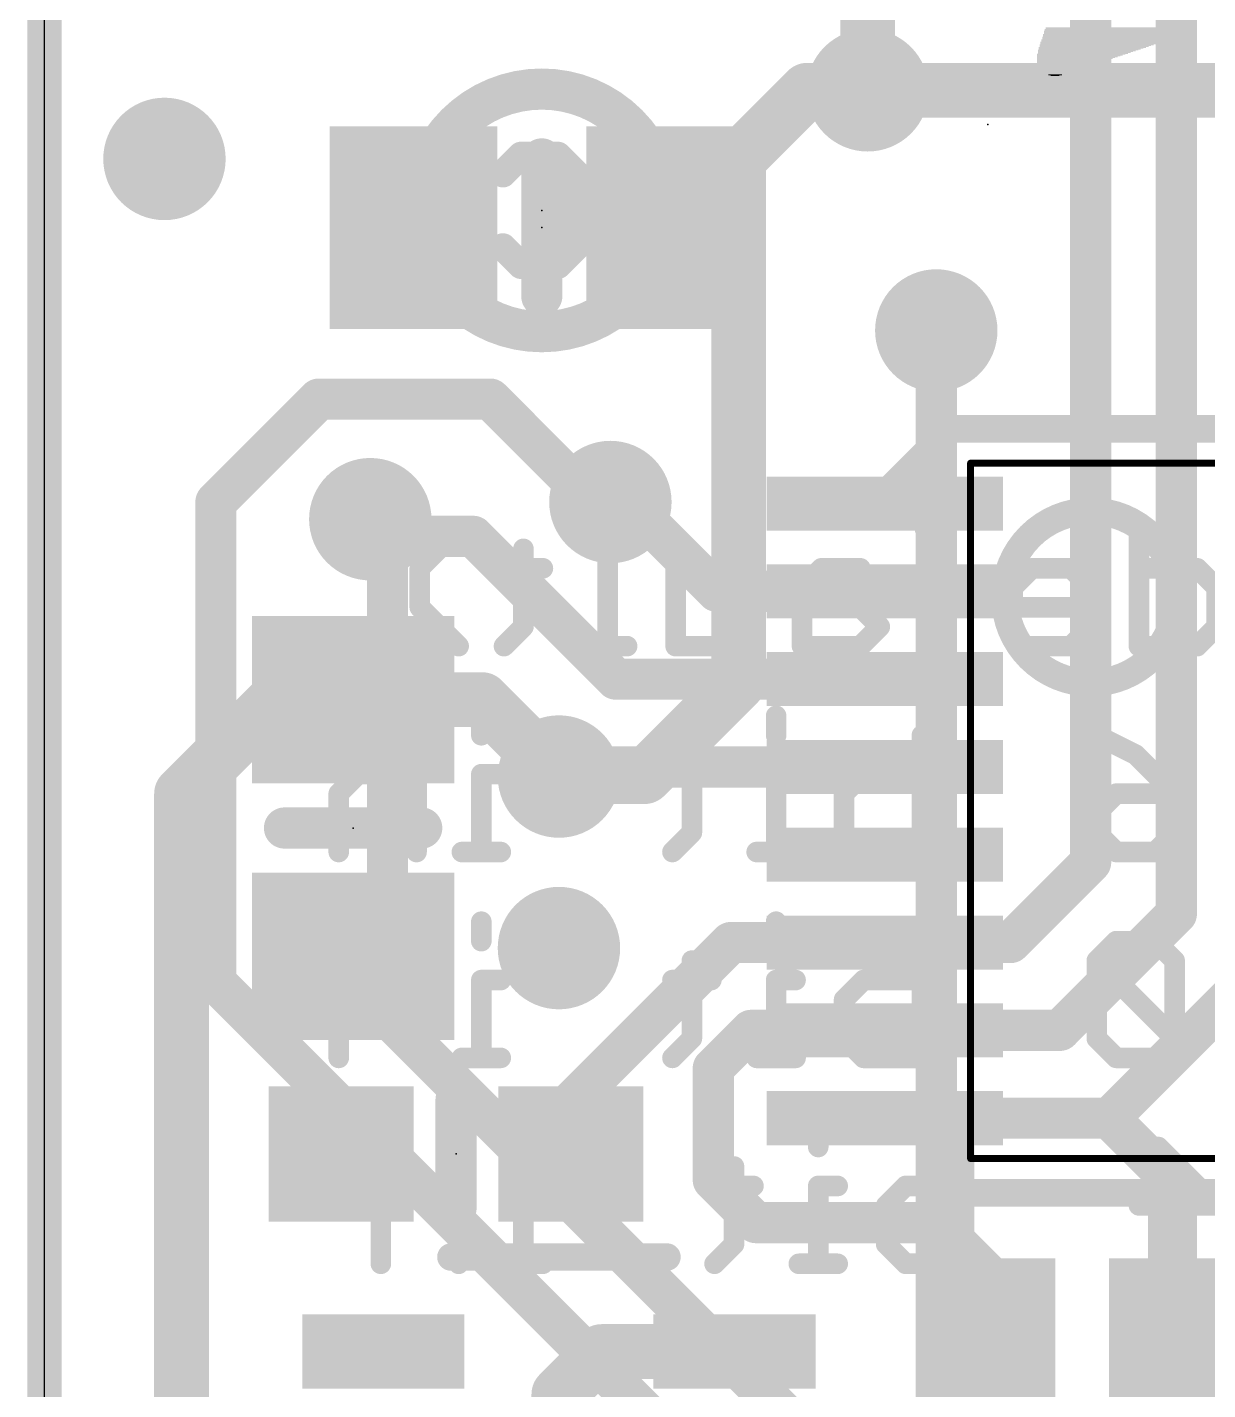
# Model space of a CAD drawing. Extents: x -0.1 to 38.3, y -0.1 to 25.5.
# Drawn here: x -0.13 to 8.61, y 8.92 to 19.01 of the extents above; entities that cross this region are included whole.
import ezdxf

# ---------------------------------------------------------------- set-up
doc = ezdxf.new("R2010")
doc.units = 0
for name, color, linetype in [('1', 12, 'CONTINUOUS'), ('16', 132, 'CONTINUOUS'), ('18', 110, 'CONTINUOUS'), ('20', 53, 'CONTINUOUS'), ('21', 40, 'CONTINUOUS'), ('22', 6, 'CONTINUOUS'), ('23', 53, 'CONTINUOUS'), ('24', 53, 'CONTINUOUS')]:
    doc.layers.add(name, color=color, linetype=linetype)

# ---------------------------------------------------------------- blocks, each defined once
blk = doc.blocks.new('RECT')
blk.add_solid([(-0.5, -0.5), (0.5, -0.5), (-0.5, 0.5), (0.5, 0.5)])
blk = doc.blocks.new('ROUNDV')
at = {"const_width": 0.5}
blk.add_lwpolyline([(0, -0.25, 1), (0, 0.25, 1), (0, -0.25)], format="xyb", dxfattribs=at)

msp = doc.modelspace()

# ---------------------------------------------------------------- linework, layer by layer
at = {"layer": '1'}
for points, const_width in [([(0, 0), (0, 25.4)], 0.254), ([(7.747, 12.827), (7.747, 20.447)], 0.3048), ([(6.096, 20.127), (6.096, 18.542)], 0.4064), ([(8.382, 12.446), (8.382, 19.812)], 0.3048), ([(4.633, 17.526), (5.649, 18.542)], 0.4064), ([(5.649, 18.542), (6.096, 18.542)], 0.4064), ([(6.604, 15.863), (6.604, 16.764)], 0.3048), ([(6.224, 15.483), (6.604, 15.863)], 0.3048), ([(4.318, 15.494), (4.191, 15.494)], 0.3048), ([(4.979, 14.833), (4.318, 15.494)], 0.3048), ([(2.54, 15.24), (2.413, 15.367)], 0.3048), ([(3.175, 15.24), (2.54, 15.24)], 0.3048), ([(3.175, 15.24), (4.232, 14.183)], 0.3048), ([(6.224, 14.833), (4.979, 14.833)], 0.3048), ([(6.224, 14.183), (4.232, 14.183)], 0.3048), ([(1.016, 13.335), (1.712, 14.031)], 0.4064), ([(1.712, 14.031), (2.286, 14.031)], 0.4064), ([(2.286, 14.031), (3.241, 14.031)], 0.4064), ([(3.241, 14.031), (3.81, 13.462)], 0.4064), ([(6.224, 13.533), (3.627, 13.533)], 0.3048), ([(1.016, 8.128), (1.016, 13.335)], 0.4064), ([(7.153, 12.233), (7.747, 12.827)], 0.3048), ([(7.519, 11.583), (8.382, 12.446)], 0.3048), ([(5.082, 12.233), (3.898, 11.049)], 0.3048), ([(6.224, 12.233), (5.082, 12.233)], 0.3048), ([(6.224, 12.233), (7.153, 12.233)], 0.3048), ([(7.885, 10.933), (9.017, 12.065)], 0.3048), ([(5.233, 11.583), (4.953, 11.303)], 0.3048), ([(6.224, 11.583), (5.233, 11.583)], 0.3048), ([(6.224, 11.583), (7.519, 11.583)], 0.3048), ([(4.953, 11.303), (4.953, 10.475)], 0.3048), ([(3.898, 11.049), (3.898, 10.668)], 0.3048), ([(6.224, 10.933), (7.885, 10.933)], 0.3048), ([(8.382, 10.436), (7.885, 10.933)], 0.3048), ([(4.953, 10.475), (5.268, 10.16)], 0.3048), ([(8.382, 9.359), (8.382, 10.436)], 0.3048), ([(5.268, 10.16), (6.604, 10.16)], 0.3048), ([(6.604, 10.16), (6.985, 9.779)], 0.3048), ([(6.985, 9.779), (6.985, 9.359)], 0.3048), ([(4.125, 9.205), (3.81, 8.89)], 0.4064), ([(5.1101, 9.205), (4.125, 9.205)], 0.4064), ([(3.81, 8.89), (3.81, 7.747)], 0.4064)]:
    msp.add_lwpolyline(points, dxfattribs=dict(at, const_width=const_width))
for points, const_width in [([(5.649, 18.6436, 1), (5.649, 18.4404)], 0.2032), ([(5.7208, 18.4702, 1), (5.5772, 18.6138)], 0.2032), ([(6.096, 18.4404, 1), (6.096, 18.6436)], 0.2032), ([(5.9944, 18.542, 1), (6.1976, 18.542)], 0.2032), ([(4.5612, 17.5978, 1), (4.7048, 17.4542)], 0.2032), ([(6.6802, 16.764, 1), (6.5278, 16.764)], 0.1524), ([(6.5278, 15.863, 1), (6.6802, 15.863)], 0.1524), ([(6.6579, 15.8091, 1), (6.5501, 15.9169)], 0.1524), ([(4.191, 15.5702, 1), (4.191, 15.4178)], 0.1524), ([(4.3719, 15.5479, 1), (4.2641, 15.4401)], 0.1524), ([(4.318, 15.4178, 1), (4.318, 15.5702)], 0.1524), ([(6.1701, 15.5369, 1), (6.2779, 15.4291)], 0.1524), ([(2.4669, 15.4209, 1), (2.3591, 15.3131)], 0.1524), ([(2.54, 15.3162, 1), (2.54, 15.1638)], 0.1524), ([(2.4861, 15.1861, 1), (2.5939, 15.2939)], 0.1524), ([(3.2289, 15.2939, 1), (3.1211, 15.1861)], 0.1524), ([(3.175, 15.1638, 1), (3.175, 15.3162)], 0.1524), ([(4.979, 14.9092, 1), (4.979, 14.7568)], 0.1524), ([(4.9251, 14.7791, 1), (5.0329, 14.8869)], 0.1524), ([(6.224, 14.7568, 1), (6.224, 14.9092)], 0.1524), ([(4.232, 14.2592, 1), (4.232, 14.1068)], 0.1524), ([(6.224, 14.1068, 1), (6.224, 14.2592)], 0.1524), ([(1.712, 14.1326, 1), (1.712, 13.9294)], 0.2032), ([(1.7838, 13.9592, 1), (1.6402, 14.1028)], 0.2032), ([(2.286, 14.1326, 1), (2.286, 13.9294)], 0.2032), ([(2.286, 13.9294, 1), (2.286, 14.1326)], 0.2032), ([(3.3128, 14.1028, 1), (3.1692, 13.9592)], 0.2032), ([(3.241, 13.9294, 1), (3.241, 14.1326)], 0.2032), ([(4.1781, 14.1291, 1), (4.2859, 14.2369)], 0.1524), ([(3.627, 13.6092, 1), (3.627, 13.4568)], 0.1524), ([(3.627, 13.533, 0.4142), (3.81, 13.462)], 0.3048), ([(3.6967, 13.5637, 1), (3.5573, 13.5023)], 0.1524), ([(3.7382, 13.3902, 1), (3.8818, 13.5338)], 0.2032), ([(6.224, 13.4568, 1), (6.224, 13.6092)], 0.1524), ([(1.1176, 13.335, 1), (0.9144, 13.335)], 0.2032), ([(3.8407, 13.3923, 1), (3.7793, 13.5317)], 0.1524), ([(0.9442, 13.4068, 1), (1.0878, 13.2632)], 0.2032), ([(7.8009, 12.7731, 1), (7.6931, 12.8809)], 0.1524), ([(7.6708, 12.827, 1), (7.8232, 12.827)], 0.1524), ([(8.3058, 12.446, 1), (8.4582, 12.446)], 0.1524), ([(8.4359, 12.3921, 1), (8.3281, 12.4999)], 0.1524), ([(5.082, 12.3092, 1), (5.082, 12.1568)], 0.1524), ([(5.1359, 12.1791, 1), (5.0281, 12.2869)], 0.1524), ([(6.224, 12.3092, 1), (6.224, 12.1568)], 0.1524), ([(6.224, 12.1568, 1), (6.224, 12.3092)], 0.1524), ([(7.0991, 12.2869, 1), (7.2069, 12.1791)], 0.1524), ([(7.153, 12.1568, 1), (7.153, 12.3092)], 0.1524), ([(5.233, 11.6592, 1), (5.233, 11.5068)], 0.1524), ([(5.2869, 11.5291, 1), (5.1791, 11.6369)], 0.1524), ([(6.224, 11.6592, 1), (6.224, 11.5068)], 0.1524), ([(6.224, 11.5068, 1), (6.224, 11.6592)], 0.1524), ([(7.4651, 11.6369, 1), (7.5729, 11.5291)], 0.1524), ([(7.519, 11.5068, 1), (7.519, 11.6592)], 0.1524), ([(5.0292, 11.303, 1), (4.8768, 11.303)], 0.1524), ([(4.8991, 11.3569, 1), (5.0069, 11.2491)], 0.1524), ([(3.9742, 11.049, 1), (3.8218, 11.049)], 0.1524), ([(3.8441, 11.1029, 1), (3.9519, 10.9951)], 0.1524), ([(6.224, 11.0092, 1), (6.224, 10.8568)], 0.1524), ([(7.9389, 10.9869, 1), (7.8311, 10.8791)], 0.1524), ([(7.8311, 10.9869, 1), (7.9389, 10.8791)], 0.1524), ([(7.885, 10.8568, 1), (7.885, 11.0092)], 0.1524), ([(3.8218, 10.668, 1), (3.9742, 10.668)], 0.1524), ([(5.0069, 10.5289, 1), (4.8991, 10.4211)], 0.1524), ([(4.8768, 10.475, 1), (5.0292, 10.475)], 0.1524), ([(8.4582, 10.436, 1), (8.3058, 10.436)], 0.1524), ([(8.3281, 10.3821, 1), (8.4359, 10.4899)], 0.1524), ([(5.268, 10.2362, 1), (5.268, 10.0838)], 0.1524), ([(5.2141, 10.1061, 1), (5.3219, 10.2139)], 0.1524), ([(6.6579, 10.2139, 1), (6.5501, 10.1061)], 0.1524), ([(6.604, 10.0838, 1), (6.604, 10.2362)], 0.1524), ([(7.0612, 9.779, 1), (6.9088, 9.779)], 0.1524), ([(6.9311, 9.7251, 1), (7.0389, 9.8329)], 0.1524), ([(4.125, 9.3066, 1), (4.125, 9.1034)], 0.2032), ([(4.1968, 9.1332, 1), (4.0532, 9.2768)], 0.2032), ([(5.1101, 9.1034, 1), (5.1101, 9.3066)], 0.2032), ([(6.9088, 9.359, 1), (7.0612, 9.359)], 0.1524), ([(8.3058, 9.359, 1), (8.4582, 9.359)], 0.1524), ([(3.9116, 8.89, 1), (3.7084, 8.89)], 0.2032), ([(3.7382, 8.9618, 1), (3.8818, 8.8182)], 0.2032)]:
    msp.add_lwpolyline(points, format="xyb", dxfattribs=dict(at, const_width=const_width))
at = {"layer": '16'}
for points, const_width in [([(0, 0), (0, 25.4)], 0.254), ([(5.141, 18.034), (5.649, 18.542)], 0.4064), ([(5.649, 18.542), (6.096, 18.542)], 0.4064), ([(9.398, 18.542), (6.096, 18.542)], 0.4064), ([(5.141, 14.158), (5.141, 18.034)], 0.4064), ([(6.604, 8.382), (6.604, 16.764)], 0.3048), ([(2.032, 16.256), (1.27, 15.494)], 0.3048), ([(3.302, 16.256), (2.032, 16.256)], 0.3048), ([(4.064, 15.494), (3.302, 16.256)], 0.3048), ([(1.27, 15.494), (1.27, 11.938)], 0.3048), ([(4.191, 15.494), (4.064, 15.494)], 0.3048), ([(2.54, 15.24), (2.413, 15.367)], 0.3048), ([(2.54, 11.684), (2.54, 15.24)], 0.3048), ([(4.445, 13.462), (5.141, 14.158)], 0.4064), ([(4.445, 13.462), (3.81, 13.462)], 0.4064), ([(1.27, 11.938), (8.382, 4.826)], 0.3048), ([(8.636, 5.588), (2.54, 11.684)], 0.3048)]:
    msp.add_lwpolyline(points, dxfattribs=dict(at, const_width=const_width))
for points, const_width in [([(5.649, 18.6436, 1), (5.649, 18.4404)], 0.2032), ([(5.7208, 18.4702, 1), (5.5772, 18.6138)], 0.2032), ([(6.096, 18.6436, 1), (6.096, 18.4404)], 0.2032), ([(6.096, 18.4404, 1), (6.096, 18.6436)], 0.2032), ([(5.2426, 18.034, 1), (5.0394, 18.034)], 0.2032), ([(5.0692, 18.1058, 1), (5.2128, 17.9622)], 0.2032), ([(6.6802, 16.764, 1), (6.5278, 16.764)], 0.1524), ([(2.032, 16.3322, 1), (2.032, 16.1798)], 0.1524), ([(2.0859, 16.2021, 1), (1.9781, 16.3099)], 0.1524), ([(3.3559, 16.3099, 1), (3.2481, 16.2021)], 0.1524), ([(3.302, 16.1798, 1), (3.302, 16.3322)], 0.1524), ([(1.3462, 15.494, 1), (1.1938, 15.494)], 0.1524), ([(4.064, 15.5702, 1), (4.064, 15.4178)], 0.1524), ([(4.191, 15.4178, 1), (4.191, 15.5702)], 0.1524), ([(1.2161, 15.5479, 1), (1.3239, 15.4401)], 0.1524), ([(4.0101, 15.4401, 1), (4.1179, 15.5479)], 0.1524), ([(2.4669, 15.4209, 1), (2.3591, 15.3131)], 0.1524), ([(2.6162, 15.24, 1), (2.4638, 15.24)], 0.1524), ([(2.4861, 15.1861, 1), (2.5939, 15.2939)], 0.1524), ([(5.2128, 14.0862, 1), (5.0692, 14.2298)], 0.2032), ([(5.0394, 14.158, 1), (5.2426, 14.158)], 0.2032), ([(3.81, 13.5636, 1), (3.81, 13.3604)], 0.2032), ([(4.3732, 13.5338, 1), (4.5168, 13.3902)], 0.2032), ([(4.445, 13.3604, 1), (4.445, 13.5636)], 0.2032), ([(1.3239, 11.9919, 1), (1.2161, 11.8841)], 0.1524), ([(1.1938, 11.938, 1), (1.3462, 11.938)], 0.1524), ([(2.5939, 11.7379, 1), (2.4861, 11.6301)], 0.1524), ([(2.4638, 11.684, 1), (2.6162, 11.684)], 0.1524)]:
    msp.add_lwpolyline(points, format="xyb", dxfattribs=dict(at, const_width=const_width))
at = {"layer": '20'}
msp.add_line((0, 2.54), (0, 22.86), dxfattribs=at)
at = {"layer": '21'}
for points, const_width in [([(3.683, 17.018), (3.683, 18.034)], 0.3048), ([(6.608, 16.036), (6.608, 10.38)], 0.2032), ([(6.608, 16.036), (11.68, 16.036)], 0.2032), ([(6.858, 15.782), (6.858, 10.634)], 0.0508), ([(6.858, 15.782), (11.43, 15.782)], 0.0508), ([(2.794, 13.081), (1.778, 13.081)], 0.3048), ([(3.048, 11.068), (3.048, 10.268)], 0.3048), ([(11.43, 10.634), (6.858, 10.634)], 0.0508), ([(6.608, 10.38), (11.68, 10.38)], 0.2032), ([(3.01, 9.905), (4.61, 9.905)], 0.2032)]:
    msp.add_lwpolyline(points, dxfattribs=dict(at, const_width=const_width))
for points, const_width in [([(3.7592, 18.034, 1), (3.6068, 18.034)], 0.1524), ([(3.6068, 17.018, 1), (3.7592, 17.018)], 0.1524), ([(6.6588, 16.036, 1), (6.5572, 16.036)], 0.1016), ([(6.608, 16.0868, 1), (6.608, 15.9852)], 0.1016), ([(6.8707, 15.782, 1), (6.8453, 15.782)], 0.0254), ([(6.858, 15.7947, 1), (6.858, 15.7693)], 0.0254), ([(7.747, 14.1559, 1), (7.747, 15.4259, 1), (7.747, 14.1559)], 0.2032), ([(1.778, 13.1572, 1), (1.778, 13.0048)], 0.1524), ([(2.794, 13.0048, 1), (2.794, 13.1572)], 0.1524), ([(3.1242, 11.068, 1), (2.9718, 11.068)], 0.1524), ([(6.858, 10.6467, 1), (6.858, 10.6213)], 0.0254), ([(6.8453, 10.634, 1), (6.8707, 10.634)], 0.0254), ([(6.608, 10.4308, 1), (6.608, 10.3292)], 0.1016), ([(6.5572, 10.38, 1), (6.6588, 10.38)], 0.1016), ([(2.9718, 10.268, 1), (3.1242, 10.268)], 0.1524), ([(3.01, 9.9558, 1), (3.01, 9.8542)], 0.1016), ([(4.61, 9.8542, 1), (4.61, 9.9558)], 0.1016)]:
    msp.add_lwpolyline(points, format="xyb", dxfattribs=dict(at, const_width=const_width))
at = {"layer": '22'}
for points, const_width in [([(3.683, 16.755, 1), (3.683, 18.551, 1), (3.683, 16.755)], 0.3048), ([(3.5303, 18.1109, 1), (3.5303, 18.0093)], 0.1016), ([(3.5662, 18.0242, 1), (3.4943, 18.096)], 0.1016), ([(3.8373, 18.096, 1), (3.7655, 18.0242)], 0.1016), ([(3.8014, 18.0093, 1), (3.8014, 18.1109)], 0.1016), ([(3.3588, 17.9604, 1), (3.4306, 17.8886)], 0.1016), ([(3.9878, 17.9245, 1), (3.8862, 17.9245)], 0.1016), ([(3.9011, 17.8886, 1), (3.9729, 17.9604)], 0.1016), ([(3.4306, 17.4181, 1), (3.3588, 17.3463)], 0.1016), ([(3.9729, 17.3463, 1), (3.9011, 17.4181)], 0.1016), ([(3.5303, 17.2974, 1), (3.5303, 17.1958)], 0.1016), ([(3.8014, 17.1958, 1), (3.8014, 17.2974)], 0.1016), ([(3.8862, 17.3822, 1), (3.9878, 17.3822)], 0.1016), ([(3.4943, 17.2107, 1), (3.5662, 17.2825)], 0.1016), ([(3.7655, 17.2825, 1), (3.8373, 17.2107)], 0.1016), ([(3.0945, 15.2646, 1), (3.0406, 15.3185)], 0.0762), ([(4.1708, 15.3296, 1), (4.1708, 15.2534)], 0.0762), ([(4.2089, 15.2915, 1), (4.1327, 15.2915)], 0.0762), ([(4.3149, 15.2534, 1), (4.3149, 15.3296)], 0.0762), ([(6.5484, 15.3185, 1), (6.4945, 15.2646)], 0.0762), ([(8.1425, 15.2915, 1), (8.0663, 15.2915)], 0.0762), ([(3.5852, 15.1475, 1), (3.509, 15.1475)], 0.0762), ([(6.7036, 15.1475, 1), (6.6274, 15.1475)], 0.0762), ([(6.6386, 15.1205, 1), (6.6925, 15.1744)], 0.0762), ([(2.8175, 15.0034, 1), (2.7413, 15.0034)], 0.0762), ([(2.7525, 15.0304, 1), (2.8063, 14.9765)], 0.0762), ([(3.4031, 15.0415, 1), (3.4031, 14.9653)], 0.0762), ([(3.6912, 14.9653, 1), (3.6912, 15.0415)], 0.0762), ([(4.7123, 15.0034, 1), (4.6361, 15.0034)], 0.0762), ([(5.2885, 15.0034, 1), (5.2123, 15.0034)], 0.0762), ([(5.7537, 15.0415, 1), (5.7537, 14.9653)], 0.0762), ([(5.7807, 14.9765, 1), (5.7268, 15.0304)], 0.0762), ([(6.0419, 14.9653, 1), (6.0419, 15.0415)], 0.0762), ([(7.3129, 15.0415, 1), (7.3129, 14.9653)], 0.0762), ([(7.3399, 14.9765, 1), (7.286, 15.0304)], 0.0762), ([(7.628, 15.0304, 1), (7.5741, 14.9765)], 0.0762), ([(7.6011, 14.9653, 1), (7.6011, 15.0415)], 0.0762), ([(8.1044, 15.0415, 1), (8.1044, 14.9653)], 0.0762), ([(8.5635, 15.0304, 1), (8.5096, 14.9765)], 0.0762), ([(8.5366, 14.9653, 1), (8.5366, 15.0415)], 0.0762), ([(5.6478, 14.8594, 1), (5.5716, 14.8594)], 0.0762), ([(6.5215, 14.8975, 1), (6.5215, 14.8213)], 0.0762), ([(6.8096, 14.8213, 1), (6.8096, 14.8975)], 0.0762), ([(7.207, 14.8594, 1), (7.1308, 14.8594)], 0.0762), ([(7.7832, 14.8594, 1), (7.707, 14.8594)], 0.0762), ([(8.7187, 14.8594, 1), (8.6425, 14.8594)], 0.0762), ([(5.5827, 14.8863, 1), (5.6366, 14.8324)], 0.0762), ([(7.1419, 14.8863, 1), (7.1958, 14.8324)], 0.0762), ([(7.7182, 14.8324, 1), (7.772, 14.8863)], 0.0762), ([(2.8063, 14.7423, 1), (2.7525, 14.6884)], 0.0762), ([(2.7413, 14.7153, 1), (2.8175, 14.7153)], 0.0762), ([(5.6097, 14.7534, 1), (5.6097, 14.6772)], 0.0762), ([(6.0688, 14.7423, 1), (6.0149, 14.6884)], 0.0762), ([(6.0419, 14.6772, 1), (6.0419, 14.7534)], 0.0762), ([(7.1689, 14.7534, 1), (7.1689, 14.6772)], 0.0762), ([(7.1308, 14.7153, 1), (7.207, 14.7153)], 0.0762), ([(7.7451, 14.6772, 1), (7.7451, 14.7534)], 0.0762), ([(3.5741, 14.5443, 1), (3.5202, 14.5982)], 0.0762), ([(5.2773, 14.5443, 1), (5.2234, 14.5982)], 0.0762), ([(6.2129, 14.5443, 1), (6.159, 14.5982)], 0.0762), ([(6.159, 14.5443, 1), (6.2129, 14.5982)], 0.0762), ([(7.772, 14.5443, 1), (7.7182, 14.5982)], 0.0762), ([(3.509, 14.5713, 1), (3.5852, 14.5713)], 0.0762), ([(5.2123, 14.5713, 1), (5.2885, 14.5713)], 0.0762), ([(7.707, 14.5713, 1), (7.7832, 14.5713)], 0.0762), ([(8.6425, 14.5713, 1), (8.7187, 14.5713)], 0.0762), ([(3.0406, 14.4003, 1), (3.0945, 14.4541)], 0.0762), ([(3.3761, 14.4541, 1), (3.43, 14.4003)], 0.0762), ([(4.0268, 14.4653, 1), (4.0268, 14.3891)], 0.0762), ([(4.1327, 14.4272, 1), (4.2089, 14.4272)], 0.0762), ([(4.3149, 14.3891, 1), (4.3149, 14.4653)], 0.0762), ([(4.6742, 14.4653, 1), (4.6742, 14.3891)], 0.0762), ([(4.6361, 14.4272, 1), (4.7123, 14.4272)], 0.0762), ([(5.0794, 14.4541, 1), (5.1333, 14.4003)], 0.0762), ([(5.1063, 14.3891, 1), (5.1063, 14.4653)], 0.0762), ([(5.6097, 14.4653, 1), (5.6097, 14.3891)], 0.0762), ([(5.5716, 14.4272, 1), (5.6478, 14.4272)], 0.0762), ([(6.0149, 14.4541, 1), (6.0688, 14.4003)], 0.0762), ([(6.0419, 14.3891, 1), (6.0419, 14.4653)], 0.0762), ([(6.6274, 14.4272, 1), (6.7036, 14.4272)], 0.0762), ([(7.3129, 14.4653, 1), (7.3129, 14.3891)], 0.0762), ([(7.5741, 14.4541, 1), (7.628, 14.4003)], 0.0762), ([(7.6011, 14.3891, 1), (7.6011, 14.4653)], 0.0762), ([(8.1044, 14.4653, 1), (8.1044, 14.3891)], 0.0762), ([(8.0663, 14.4272, 1), (8.1425, 14.4272)], 0.0762), ([(8.5096, 14.4541, 1), (8.5635, 14.4003)], 0.0762), ([(8.5366, 14.3891, 1), (8.5366, 14.4653)], 0.0762), ([(3.2734, 13.9116, 1), (3.1972, 13.9116)], 0.0762), ([(5.4563, 13.9116, 1), (5.3801, 13.9116)], 0.0762), ([(6.5358, 13.7675, 1), (6.4596, 13.7675)], 0.0762), ([(7.8096, 13.8016, 1), (7.7755, 13.7335)], 0.0762), ([(3.1972, 13.7675, 1), (3.2734, 13.7675)], 0.0762), ([(5.3801, 13.7675, 1), (5.4563, 13.7675)], 0.0762), ([(4.8326, 13.6235, 1), (4.7564, 13.6235)], 0.0762), ([(8.1076, 13.6504, 1), (8.0537, 13.5965)], 0.0762), ([(8.0636, 13.5894, 1), (8.0977, 13.6576)], 0.0762), ([(2.3235, 13.5175, 1), (2.3235, 13.4413)], 0.0762), ([(2.3504, 13.4525, 1), (2.2966, 13.5064)], 0.0762), ([(2.7938, 13.4794, 1), (2.7176, 13.4794)], 0.0762), ([(2.7557, 13.4413, 1), (2.7557, 13.5175)], 0.0762), ([(3.2353, 13.5175, 1), (3.2353, 13.4413)], 0.0762), ([(3.2734, 13.4794, 1), (3.1972, 13.4794)], 0.0762), ([(3.3794, 13.4413, 1), (3.3794, 13.5175)], 0.0762), ([(4.6504, 13.5175, 1), (4.6504, 13.4413)], 0.0762), ([(4.9386, 13.4413, 1), (4.9386, 13.5175)], 0.0762), ([(5.4182, 13.5175, 1), (5.4182, 13.4413)], 0.0762), ([(5.4563, 13.4794, 1), (5.3801, 13.4794)], 0.0762), ([(5.5622, 13.4413, 1), (5.5622, 13.5175)], 0.0762), ([(6.0656, 13.5175, 1), (6.0656, 13.4413)], 0.0762), ([(6.0925, 13.4525, 1), (6.0386, 13.5064)], 0.0762), ([(6.4977, 13.4413, 1), (6.4977, 13.5175)], 0.0762), ([(2.1525, 13.3623, 1), (2.2064, 13.3084)], 0.0762), ([(2.2176, 13.3354, 1), (2.1414, 13.3354)], 0.0762), ([(5.9596, 13.3354, 1), (5.8834, 13.3354)], 0.0762), ([(5.8946, 13.3623, 1), (5.9485, 13.3084)], 0.0762), ([(7.9366, 13.3735, 1), (7.9366, 13.2973)], 0.0762), ([(7.9636, 13.3084, 1), (7.9097, 13.3623)], 0.0762), ([(8.4069, 13.3354, 1), (8.3307, 13.3354)], 0.0762), ([(8.3418, 13.3084, 1), (8.3957, 13.3623)], 0.0762), ([(8.3688, 13.2973, 1), (8.3688, 13.3735)], 0.0762), ([(7.7656, 13.2183, 1), (7.8195, 13.1644)], 0.0762), ([(7.8307, 13.1913, 1), (7.7545, 13.1913)], 0.0762), ([(4.8214, 13.0203, 1), (4.7676, 13.0742)], 0.0762), ([(5.9485, 13.0742, 1), (5.8946, 13.0203)], 0.0762), ([(7.8195, 13.0742, 1), (7.7656, 13.0203)], 0.0762), ([(8.3957, 13.0203, 1), (8.3418, 13.0742)], 0.0762), ([(4.7564, 13.0473, 1), (4.8326, 13.0473)], 0.0762), ([(5.8834, 13.0473, 1), (5.9596, 13.0473)], 0.0762), ([(7.7545, 13.0473, 1), (7.8307, 13.0473)], 0.0762), ([(8.3307, 13.0473, 1), (8.4069, 13.0473)], 0.0762), ([(2.1414, 12.9032, 1), (2.2176, 12.9032)], 0.0762), ([(2.7176, 12.9032, 1), (2.7938, 12.9032)], 0.0762), ([(3.0912, 12.9413, 1), (3.0912, 12.8651)], 0.0762), ([(3.1972, 12.9032, 1), (3.2734, 12.9032)], 0.0762), ([(3.3794, 12.8651, 1), (3.3794, 12.9413)], 0.0762), ([(4.6235, 12.9301, 1), (4.6774, 12.8763)], 0.0762), ([(5.2741, 12.9413, 1), (5.2741, 12.8651)], 0.0762), ([(5.3801, 12.9032, 1), (5.4563, 12.9032)], 0.0762), ([(5.5622, 12.8651, 1), (5.5622, 12.9413)], 0.0762), ([(6.0656, 12.9413, 1), (6.0656, 12.8651)], 0.0762), ([(6.0386, 12.8763, 1), (6.0925, 12.9301)], 0.0762), ([(6.4596, 12.9032, 1), (6.5358, 12.9032)], 0.0762), ([(6.4977, 12.8651, 1), (6.4977, 12.9413)], 0.0762), ([(7.9366, 12.9413, 1), (7.9366, 12.8651)], 0.0762), ([(7.9097, 12.8763, 1), (7.9636, 12.9301)], 0.0762), ([(8.1978, 12.9301, 1), (8.2517, 12.8763)], 0.0762), ([(8.2247, 12.8651, 1), (8.2247, 12.9413)], 0.0762), ([(3.2734, 12.3876, 1), (3.1972, 12.3876)], 0.0762), ([(5.4563, 12.3876, 1), (5.3801, 12.3876)], 0.0762), ([(6.5358, 12.2435, 1), (6.4596, 12.2435)], 0.0762), ([(7.9366, 12.2816, 1), (7.9366, 12.2054)], 0.0762), ([(7.9636, 12.2166, 1), (7.9097, 12.2705)], 0.0762), ([(8.2517, 12.2705, 1), (8.1978, 12.2166)], 0.0762), ([(8.2247, 12.2054, 1), (8.2247, 12.2816)], 0.0762), ([(3.1972, 12.2435, 1), (3.2734, 12.2435)], 0.0762), ([(5.3801, 12.2435, 1), (5.4563, 12.2435)], 0.0762), ([(4.8326, 12.0995, 1), (4.7564, 12.0995)], 0.0762), ([(7.8195, 12.1264, 1), (7.7656, 12.0725)], 0.0762), ([(7.7656, 12.1264, 1), (7.8195, 12.0725)], 0.0762), ([(7.8307, 12.0995, 1), (7.7545, 12.0995)], 0.0762), ([(8.4069, 12.0995, 1), (8.3307, 12.0995)], 0.0762), ([(8.3418, 12.0725, 1), (8.3957, 12.1264)], 0.0762), ([(2.3235, 11.9935, 1), (2.3235, 11.9173)], 0.0762), ([(2.3504, 11.9285, 1), (2.2966, 11.9824)], 0.0762), ([(2.7938, 11.9554, 1), (2.7176, 11.9554)], 0.0762), ([(2.7557, 11.9173, 1), (2.7557, 11.9935)], 0.0762), ([(3.2353, 11.9935, 1), (3.2353, 11.9173)], 0.0762), ([(3.2734, 11.9554, 1), (3.1972, 11.9554)], 0.0762), ([(3.3794, 11.9173, 1), (3.3794, 11.9935)], 0.0762), ([(4.6504, 11.9935, 1), (4.6504, 11.9173)], 0.0762), ([(4.9386, 11.9173, 1), (4.9386, 11.9935)], 0.0762), ([(5.4182, 11.9935, 1), (5.4182, 11.9173)], 0.0762), ([(5.4563, 11.9554, 1), (5.3801, 11.9554)], 0.0762), ([(5.5622, 11.9173, 1), (5.5622, 11.9935)], 0.0762), ([(6.0656, 11.9935, 1), (6.0656, 11.9173)], 0.0762), ([(6.0925, 11.9285, 1), (6.0386, 11.9824)], 0.0762), ([(6.4977, 11.9173, 1), (6.4977, 11.9935)], 0.0762), ([(2.1525, 11.8383, 1), (2.2064, 11.7844)], 0.0762), ([(2.2176, 11.8114, 1), (2.1414, 11.8114)], 0.0762), ([(5.9596, 11.8114, 1), (5.8834, 11.8114)], 0.0762), ([(5.8946, 11.8383, 1), (5.9485, 11.7844)], 0.0762), ([(4.8214, 11.4963, 1), (4.7676, 11.5502)], 0.0762), ([(5.9485, 11.5502, 1), (5.8946, 11.4963)], 0.0762), ([(7.8195, 11.5502, 1), (7.7656, 11.4963)], 0.0762), ([(8.3957, 11.4963, 1), (8.3418, 11.5502)], 0.0762), ([(4.7564, 11.5233, 1), (4.8326, 11.5233)], 0.0762), ([(5.8834, 11.5233, 1), (5.9596, 11.5233)], 0.0762), ([(7.7545, 11.5233, 1), (7.8307, 11.5233)], 0.0762), ([(8.3307, 11.5233, 1), (8.4069, 11.5233)], 0.0762), ([(8.3418, 11.4963, 1), (8.3957, 11.5502)], 0.0762), ([(2.1414, 11.3792, 1), (2.2176, 11.3792)], 0.0762), ([(2.7176, 11.3792, 1), (2.7938, 11.3792)], 0.0762), ([(3.0912, 11.4173, 1), (3.0912, 11.3411)], 0.0762), ([(3.1972, 11.3792, 1), (3.2734, 11.3792)], 0.0762), ([(3.3794, 11.3411, 1), (3.3794, 11.4173)], 0.0762), ([(4.6235, 11.4061, 1), (4.6774, 11.3523)], 0.0762), ([(5.2741, 11.4173, 1), (5.2741, 11.3411)], 0.0762), ([(5.3801, 11.3792, 1), (5.4563, 11.3792)], 0.0762), ([(5.5622, 11.3411, 1), (5.5622, 11.4173)], 0.0762), ([(6.0656, 11.4173, 1), (6.0656, 11.3411)], 0.0762), ([(6.0386, 11.3523, 1), (6.0925, 11.4061)], 0.0762), ([(6.4596, 11.3792, 1), (6.5358, 11.3792)], 0.0762), ([(6.4977, 11.3411, 1), (6.4977, 11.4173)], 0.0762), ([(7.9366, 11.4173, 1), (7.9366, 11.3411)], 0.0762), ([(7.9097, 11.3523, 1), (7.9636, 11.4061)], 0.0762), ([(8.1978, 11.4061, 1), (8.2517, 11.3523)], 0.0762), ([(8.2247, 11.3411, 1), (8.2247, 11.4173)], 0.0762), ([(3.5852, 10.8636, 1), (3.509, 10.8636)], 0.0762), ([(5.7681, 10.8636, 1), (5.6919, 10.8636)], 0.0762), ([(6.8477, 10.7195, 1), (6.7715, 10.7195)], 0.0762), ([(8.2754, 10.7465, 1), (8.2215, 10.6926)], 0.0762), ([(8.2866, 10.7195, 1), (8.2104, 10.7195)], 0.0762), ([(3.509, 10.7195, 1), (3.5852, 10.7195)], 0.0762), ([(5.6919, 10.7195, 1), (5.7681, 10.7195)], 0.0762), ([(5.1444, 10.5755, 1), (5.0682, 10.5755)], 0.0762), ([(2.6353, 10.4695, 1), (2.6353, 10.3933)], 0.0762), ([(2.6623, 10.4045, 1), (2.6084, 10.4584)], 0.0762), ([(3.1056, 10.4314, 1), (3.0294, 10.4314)], 0.0762), ([(3.0675, 10.3933, 1), (3.0675, 10.4695)], 0.0762), ([(3.5471, 10.4695, 1), (3.5471, 10.3933)], 0.0762), ([(3.5852, 10.4314, 1), (3.509, 10.4314)], 0.0762), ([(3.6912, 10.3933, 1), (3.6912, 10.4695)], 0.0762), ([(4.9623, 10.4695, 1), (4.9623, 10.3933)], 0.0762), ([(5.2504, 10.3933, 1), (5.2504, 10.4695)], 0.0762), ([(5.73, 10.4695, 1), (5.73, 10.3933)], 0.0762), ([(5.7681, 10.4314, 1), (5.6919, 10.4314)], 0.0762), ([(5.8741, 10.3933, 1), (5.8741, 10.4695)], 0.0762), ([(6.3774, 10.4695, 1), (6.3774, 10.3933)], 0.0762), ([(6.4044, 10.4045, 1), (6.3505, 10.4584)], 0.0762), ([(6.8096, 10.3933, 1), (6.8096, 10.4695)], 0.0762), ([(2.4643, 10.3143, 1), (2.5182, 10.2604)], 0.0762), ([(2.5294, 10.2874, 1), (2.4532, 10.2874)], 0.0762), ([(6.2064, 10.3143, 1), (6.2603, 10.2604)], 0.0762), ([(6.2715, 10.2874, 1), (6.1953, 10.2874)], 0.0762), ([(8.1044, 10.3255, 1), (8.1044, 10.2493)], 0.0762), ([(5.0682, 9.9993, 1), (5.1444, 9.9993)], 0.0762), ([(5.1333, 9.9723, 1), (5.0794, 10.0262)], 0.0762), ([(6.2603, 10.0262, 1), (6.2064, 9.9723)], 0.0762), ([(6.1953, 9.9993, 1), (6.2715, 9.9993)], 0.0762), ([(2.4532, 9.8552, 1), (2.5294, 9.8552)], 0.0762), ([(3.0294, 9.8552, 1), (3.1056, 9.8552)], 0.0762), ([(3.4031, 9.8933, 1), (3.4031, 9.8171)], 0.0762), ([(3.509, 9.8552, 1), (3.5852, 9.8552)], 0.0762), ([(3.6912, 9.8171, 1), (3.6912, 9.8933)], 0.0762), ([(4.9353, 9.8821, 1), (4.9892, 9.8283)], 0.0762), ([(5.586, 9.8933, 1), (5.586, 9.8171)], 0.0762), ([(5.6919, 9.8552, 1), (5.7681, 9.8552)], 0.0762), ([(5.8741, 9.8171, 1), (5.8741, 9.8933)], 0.0762), ([(6.3774, 9.8933, 1), (6.3774, 9.8171)], 0.0762), ([(6.3505, 9.8283, 1), (6.4044, 9.8821)], 0.0762), ([(6.7715, 9.8552, 1), (6.8477, 9.8552)], 0.0762), ([(6.8096, 9.8171, 1), (6.8096, 9.8933)], 0.0762), ([(8.2104, 9.8552, 1), (8.2866, 9.8552)], 0.0762)]:
    msp.add_lwpolyline(points, format="xyb", dxfattribs=dict(at, const_width=const_width))
for points, const_width in [([(3.3947, 17.9245), (3.5303, 18.0601)], 0.2032), ([(3.5303, 18.0601), (3.8014, 18.0601)], 0.2032), ([(3.8014, 18.0601), (3.937, 17.9245)], 0.2032), ([(3.937, 17.9245), (3.937, 17.3822)], 0.2032), ([(3.5303, 17.2466), (3.3947, 17.3822)], 0.2032), ([(3.937, 17.3822), (3.8014, 17.2466)], 0.2032), ([(3.8014, 17.2466), (3.5303, 17.2466)], 0.2032), ([(2.7794, 15.0034), (3.0675, 15.2915)], 0.1524), ([(4.3149, 15.2915), (4.1708, 15.2915)], 0.1524), ([(4.1708, 15.2915), (4.1708, 14.4272)], 0.1524), ([(6.6655, 15.1475), (6.5215, 15.2915)], 0.1524), ([(8.1044, 15.2915), (8.1044, 14.4272)], 0.1524), ([(3.5471, 15.1475), (3.5471, 14.5713)], 0.1524), ([(6.6655, 14.4272), (6.6655, 15.1475)], 0.1524), ([(2.7794, 14.7153), (2.7794, 15.0034)], 0.1524), ([(3.6912, 15.0034), (3.4031, 15.0034)], 0.1524), ([(4.6742, 14.4272), (4.6742, 15.0034)], 0.1524), ([(5.2504, 15.0034), (5.2504, 14.5713)], 0.1524), ([(5.7537, 15.0034), (5.6097, 14.8594)], 0.1524), ([(6.0419, 15.0034), (5.7537, 15.0034)], 0.1524), ([(7.3129, 15.0034), (7.1689, 14.8594)], 0.1524), ([(7.6011, 15.0034), (7.3129, 15.0034)], 0.1524), ([(7.7451, 14.8594), (7.6011, 15.0034)], 0.1524), ([(8.5366, 15.0034), (8.1044, 15.0034)], 0.1524), ([(8.6806, 14.8594), (8.5366, 15.0034)], 0.1524), ([(5.6097, 14.8594), (5.6097, 14.4272)], 0.1524), ([(6.8096, 14.8594), (6.5215, 14.8594)], 0.1524), ([(7.1689, 14.8594), (7.1689, 14.7153)], 0.1524), ([(7.7451, 14.5713), (7.7451, 14.8594)], 0.1524), ([(8.6806, 14.5713), (8.6806, 14.8594)], 0.1524), ([(3.0675, 14.4272), (2.7794, 14.7153)], 0.1524), ([(6.0419, 14.7153), (5.6097, 14.7153)], 0.1524), ([(6.1859, 14.5713), (6.0419, 14.7153)], 0.1524), ([(7.1689, 14.7153), (7.7451, 14.7153)], 0.1524), ([(3.5471, 14.5713), (3.4031, 14.4272)], 0.1524), ([(5.2504, 14.5713), (5.1063, 14.4272)], 0.1524), ([(6.0419, 14.4272), (6.1859, 14.5713)], 0.1524), ([(7.6011, 14.4272), (7.7451, 14.5713)], 0.1524), ([(8.5366, 14.4272), (8.6806, 14.5713)], 0.1524), ([(4.3149, 14.4272), (4.0268, 14.4272)], 0.1524), ([(5.1063, 14.4272), (4.6742, 14.4272)], 0.1524), ([(5.6097, 14.4272), (6.0419, 14.4272)], 0.1524), ([(7.3129, 14.4272), (7.6011, 14.4272)], 0.1524), ([(8.1044, 14.4272), (8.5366, 14.4272)], 0.1524), ([(3.2353, 13.9116), (3.2353, 13.7675)], 0.1524), ([(5.4182, 13.9116), (5.4182, 13.7675)], 0.1524), ([(6.4977, 13.7675), (6.4977, 12.9032)], 0.1524), ([(7.7926, 13.7675), (8.0807, 13.6235)], 0.1524), ([(4.7945, 13.6235), (4.7945, 13.0473)], 0.1524), ([(8.0807, 13.6235), (8.3688, 13.3354)], 0.1524), ([(2.3235, 13.4794), (2.1795, 13.3354)], 0.1524), ([(2.7557, 13.4794), (2.3235, 13.4794)], 0.1524), ([(2.7557, 12.9032), (2.7557, 13.4794)], 0.1524), ([(3.3794, 13.4794), (3.2353, 13.4794)], 0.1524), ([(3.2353, 13.4794), (3.2353, 12.9032)], 0.1524), ([(4.9386, 13.4794), (4.6504, 13.4794)], 0.1524), ([(5.5622, 13.4794), (5.4182, 13.4794)], 0.1524), ([(5.4182, 13.4794), (5.4182, 12.9032)], 0.1524), ([(5.9215, 13.3354), (6.0656, 13.4794)], 0.1524), ([(6.0656, 13.4794), (6.4977, 13.4794)], 0.1524), ([(2.1795, 13.3354), (2.1795, 12.9032)], 0.1524), ([(5.9215, 13.0473), (5.9215, 13.3354)], 0.1524), ([(7.7926, 13.1913), (7.9366, 13.3354)], 0.1524), ([(7.9366, 13.3354), (8.3688, 13.3354)], 0.1524), ([(8.3688, 13.3354), (8.3688, 13.0473)], 0.1524), ([(7.7926, 13.0473), (7.7926, 13.1913)], 0.1524), ([(4.7945, 13.0473), (4.6504, 12.9032)], 0.1524), ([(6.0656, 12.9032), (5.9215, 13.0473)], 0.1524), ([(7.9366, 12.9032), (7.7926, 13.0473)], 0.1524), ([(8.3688, 13.0473), (8.2247, 12.9032)], 0.1524), ([(3.3794, 12.9032), (3.0912, 12.9032)], 0.1524), ([(5.5622, 12.9032), (5.2741, 12.9032)], 0.1524), ([(6.4977, 12.9032), (6.0656, 12.9032)], 0.1524), ([(8.2247, 12.9032), (7.9366, 12.9032)], 0.1524), ([(3.2353, 12.3876), (3.2353, 12.2435)], 0.1524), ([(5.4182, 12.3876), (5.4182, 12.2435)], 0.1524), ([(6.4977, 12.2435), (6.4977, 11.3792)], 0.1524), ([(7.9366, 12.2435), (7.7926, 12.0995)], 0.1524), ([(8.2247, 12.2435), (7.9366, 12.2435)], 0.1524), ([(8.3688, 12.0995), (8.2247, 12.2435)], 0.1524), ([(4.7945, 12.0995), (4.7945, 11.5233)], 0.1524), ([(7.7926, 12.0995), (7.7926, 11.5233)], 0.1524), ([(8.3688, 11.5233), (7.7926, 12.0995)], 0.1524), ([(8.3688, 11.5233), (8.3688, 12.0995)], 0.1524), ([(2.3235, 11.9554), (2.1795, 11.8114)], 0.1524), ([(2.7557, 11.9554), (2.3235, 11.9554)], 0.1524), ([(2.7557, 11.3792), (2.7557, 11.9554)], 0.1524), ([(3.3794, 11.9554), (3.2353, 11.9554)], 0.1524), ([(3.2353, 11.9554), (3.2353, 11.3792)], 0.1524), ([(4.9386, 11.9554), (4.6504, 11.9554)], 0.1524), ([(5.5622, 11.9554), (5.4182, 11.9554)], 0.1524), ([(5.4182, 11.9554), (5.4182, 11.3792)], 0.1524), ([(5.9215, 11.8114), (6.0656, 11.9554)], 0.1524), ([(6.0656, 11.9554), (6.4977, 11.9554)], 0.1524), ([(2.1795, 11.8114), (2.1795, 11.3792)], 0.1524), ([(5.9215, 11.5233), (5.9215, 11.8114)], 0.1524), ([(4.7945, 11.5233), (4.6504, 11.3792)], 0.1524), ([(6.0656, 11.3792), (5.9215, 11.5233)], 0.1524), ([(7.7926, 11.5233), (7.9366, 11.3792)], 0.1524), ([(8.2247, 11.3792), (8.3688, 11.5233)], 0.1524), ([(3.3794, 11.3792), (3.0912, 11.3792)], 0.1524), ([(5.5622, 11.3792), (5.2741, 11.3792)], 0.1524), ([(6.4977, 11.3792), (6.0656, 11.3792)], 0.1524), ([(7.9366, 11.3792), (8.2247, 11.3792)], 0.1524), ([(3.5471, 10.8636), (3.5471, 10.7195)], 0.1524), ([(5.73, 10.8636), (5.73, 10.7195)], 0.1524), ([(6.8096, 10.7195), (6.8096, 9.8552)], 0.1524), ([(8.2485, 9.8552), (8.2485, 10.7195)], 0.1524), ([(8.2485, 10.7195), (8.6806, 10.2874)], 0.1524), ([(5.1063, 10.5755), (5.1063, 9.9993)], 0.1524), ([(2.6353, 10.4314), (2.4913, 10.2874)], 0.1524), ([(3.0675, 10.4314), (2.6353, 10.4314)], 0.1524), ([(3.0675, 9.8552), (3.0675, 10.4314)], 0.1524), ([(3.6912, 10.4314), (3.5471, 10.4314)], 0.1524), ([(3.5471, 10.4314), (3.5471, 9.8552)], 0.1524), ([(5.2504, 10.4314), (4.9623, 10.4314)], 0.1524), ([(5.8741, 10.4314), (5.73, 10.4314)], 0.1524), ([(5.73, 10.4314), (5.73, 9.8552)], 0.1524), ([(6.2334, 10.2874), (6.3774, 10.4314)], 0.1524), ([(6.3774, 10.4314), (6.8096, 10.4314)], 0.1524), ([(2.4913, 10.2874), (2.4913, 9.8552)], 0.1524), ([(6.2334, 9.9993), (6.2334, 10.2874)], 0.1524), ([(8.6806, 10.2874), (8.1044, 10.2874)], 0.1524), ([(5.1063, 9.9993), (4.9623, 9.8552)], 0.1524), ([(6.3774, 9.8552), (6.2334, 9.9993)], 0.1524), ([(3.6912, 9.8552), (3.4031, 9.8552)], 0.1524), ([(5.8741, 9.8552), (5.586, 9.8552)], 0.1524), ([(6.8096, 9.8552), (6.3774, 9.8552)], 0.1524)]:
    msp.add_lwpolyline(points, dxfattribs=dict(at, const_width=const_width))
at = {"layer": '23'}
for p in [(6.985, 18.288), (3.683, 17.526), (2.286, 13.081), (3.048, 10.668)]:
    msp.add_point(p, dxfattribs=at)
at = {"layer": '24'}
msp.add_point((3.683, 17.653), dxfattribs=at)

# ---------------------------------------------------------------- block references
at = {"layer": '1'}
for p, xscale, yscale, rotation in [((2.733, 17.526), 1.24, 1.5, 180), ((4.633, 17.526), 1.24, 1.5, 180), ((6.224, 15.483), 0.4, 1.75, 270), ((6.224, 14.833), 0.4, 1.75, 270), ((2.286, 14.031), 1.24, 1.5, 270), ((6.224, 14.183), 0.4, 1.75, 270), ((6.224, 13.533), 0.4, 1.75, 270), ((6.224, 12.883), 0.4, 1.75, 270), ((2.286, 12.131), 1.24, 1.5, 270), ((6.224, 12.233), 0.4, 1.75, 270), ((6.224, 11.583), 0.4, 1.75, 270), ((6.224, 10.933), 0.4, 1.75, 270), ((2.5099, 9.205), 0.55, 1.2, 90), ((5.1101, 9.205), 0.55, 1.2, 90)]:
    msp.add_blockref('RECT', p, dxfattribs=dict(at, xscale=xscale, yscale=yscale, rotation=rotation))
at = {"layer": '1', "xscale": 1.075}
for p in [(2.198, 10.668), (3.898, 10.668)]:
    msp.add_blockref('RECT', p, dxfattribs=at)
at = {"layer": '1', "xscale": 1.075, "rotation": 90}
for p in [(6.985, 9.359), (8.382, 9.359)]:
    msp.add_blockref('RECT', p, dxfattribs=at)
at = {"layer": '18', "xscale": 0.9064, "yscale": 0.9064}
for p in [(6.096, 18.542), (6.096, 18.542), (0.889, 18.034), (0.889, 18.034), (6.604, 16.764), (6.604, 16.764), (4.191, 15.494), (4.191, 15.494), (2.413, 15.367), (2.413, 15.367), (3.81, 13.462), (3.81, 13.462), (3.81, 12.192), (3.81, 12.192)]:
    msp.add_blockref('ROUNDV', p, dxfattribs=at)
at = {"layer": '21'}
for p, xscale, yscale in [((7.9089, 18.9802), 1.016, 0.0063), ((7.9026, 18.9738), 1.0033, 0.0064), ((7.8994, 18.9674), 0.997, 0.0063), ((7.8931, 18.9611), 0.9843, 0.0064), ((7.9184, 18.9929), 1.0223, 0.0063), ((7.9153, 18.9865), 1.016, 0.0064), ((7.9312, 19.0055), 1.0351, 0.0063), ((7.928, 18.9992), 1.0287, 0.0064), ((7.7597, 18.8595), 0.7938, 0.0064), ((7.7724, 18.8659), 0.8064, 0.0063), ((7.7915, 18.8786), 0.8445, 0.0063), ((7.782, 18.8722), 0.8255, 0.0064), ((7.82, 18.8976), 0.889, 0.0064), ((7.8105, 18.8912), 0.87, 0.0063), ((7.8042, 18.8849), 0.8573, 0.0064), ((7.8422, 18.9167), 0.9207, 0.0063), ((7.8359, 18.9103), 0.908, 0.0064), ((7.8296, 18.904), 0.8953, 0.0063), ((7.8645, 18.9357), 0.9525, 0.0064), ((7.8581, 18.9293), 0.9398, 0.0063), ((7.8518, 18.923), 0.9271, 0.0064), ((7.8803, 18.9484), 0.9715, 0.0064), ((7.8867, 18.9548), 0.9842, 0.0063), ((7.874, 18.9421), 0.9588, 0.0063), ((7.6676, 18.8024), 0.635, 0.0063), ((7.6581, 18.796), 0.616, 0.0064), ((7.6295, 18.7769), 0.5588, 0.0063), ((7.6168, 18.7706), 0.5334, 0.0064), ((7.6772, 18.8087), 0.6541, 0.0064), ((7.6486, 18.7897), 0.5969, 0.0063), ((7.6391, 18.7833), 0.5779, 0.0064), ((7.6105, 18.7643), 0.5207, 0.0063), ((7.5978, 18.7579), 0.4953, 0.0064), ((7.728, 18.8405), 0.7429, 0.0063), ((7.7185, 18.8341), 0.7239, 0.0064), ((7.7089, 18.8278), 0.7048, 0.0063), ((7.6994, 18.8214), 0.6858, 0.0064), ((7.6899, 18.815), 0.6667, 0.0063), ((7.7407, 18.8468), 0.7557, 0.0064), ((7.7502, 18.8531), 0.7747, 0.0063), ((7.5914, 18.7516), 0.4826, 0.0063), ((7.5819, 18.7452), 0.4636, 0.0064), ((7.5756, 18.7388), 0.4381, 0.0063), ((7.5629, 18.7325), 0.4127, 0.0064), ((7.5597, 18.7262), 0.3937, 0.0063), ((7.5502, 18.7198), 0.3747, 0.0064), ((7.5343, 18.7071), 0.3302, 0.0064), ((7.5407, 18.7135), 0.3429, 0.0063), ((7.5248, 18.7007), 0.2985, 0.0063), ((7.5216, 18.6944), 0.2794, 0.0064), ((7.5121, 18.6881), 0.2477, 0.0063), ((7.5057, 18.6817), 0.2222, 0.0064), ((7.4994, 18.6754), 0.1969, 0.0063), ((7.4962, 18.669), 0.1651, 0.0064), ((7.4899, 18.6626), 0.1397, 0.0063), ((7.4835, 18.6563), 0.1016, 0.0064), ((7.4835, 18.65), 0.0635, 0.0063)]:
    msp.add_blockref('RECT', p, dxfattribs=dict(at, xscale=xscale, yscale=yscale))

doc.saveas('drawing.dxf')
